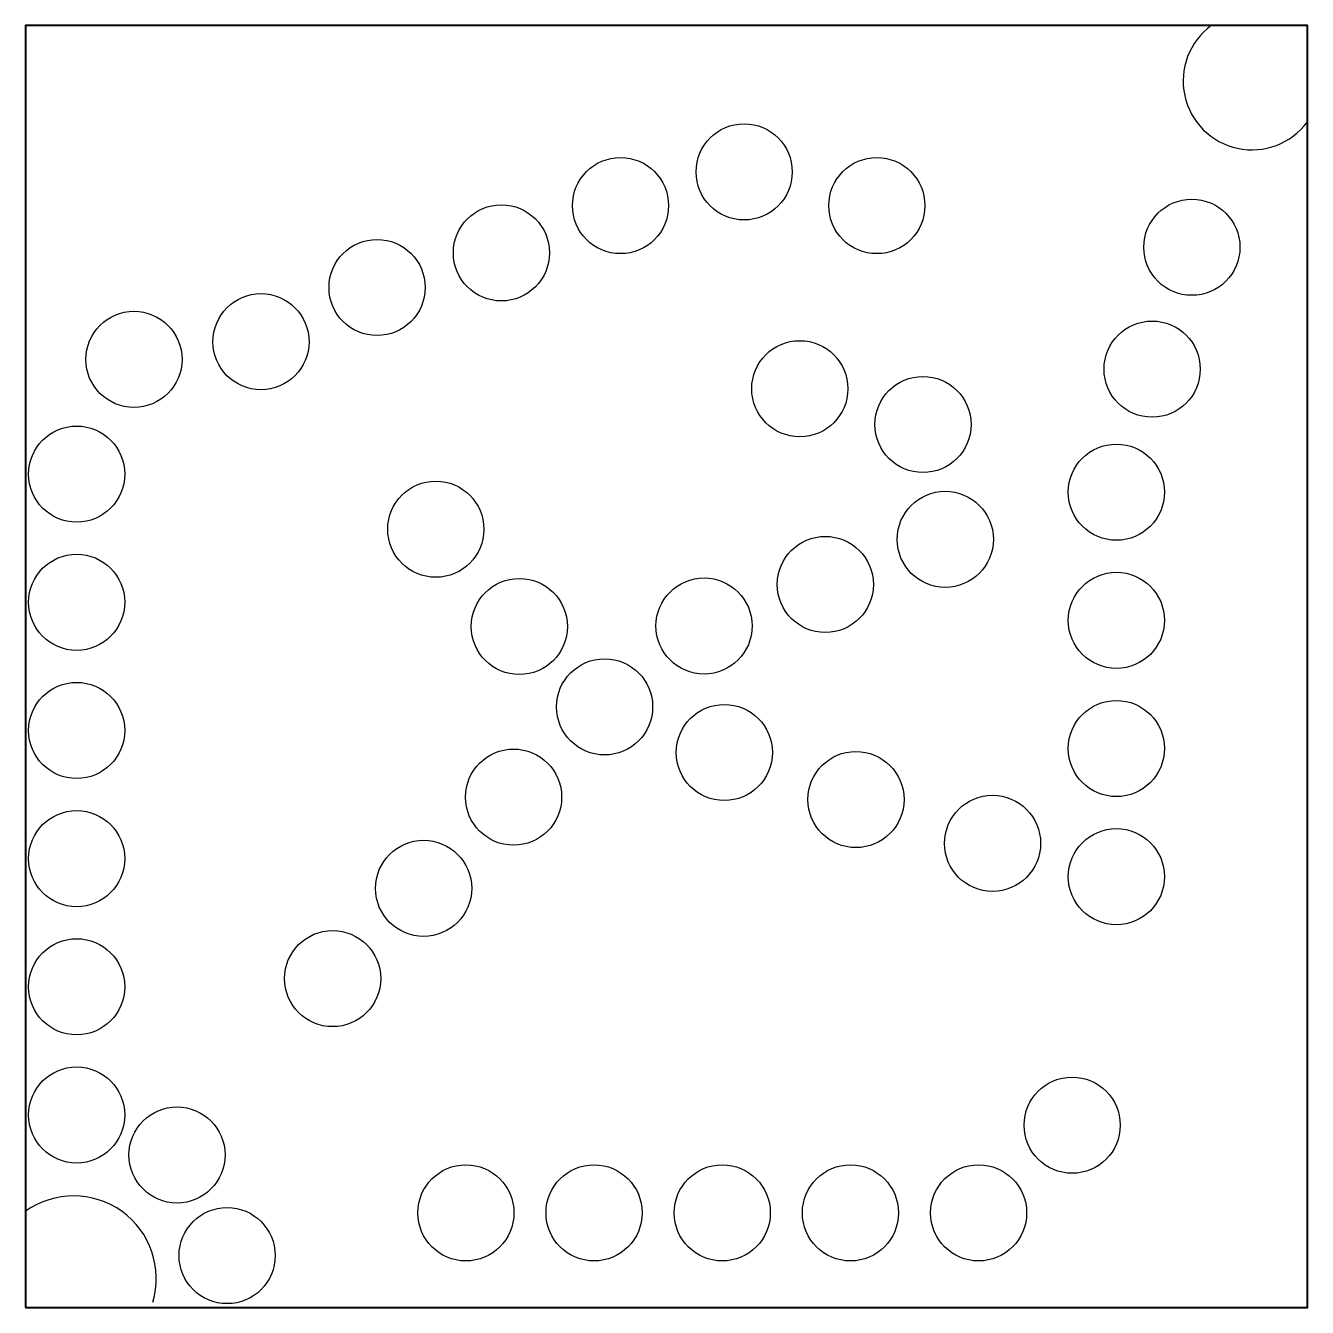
# Model space of a CAD drawing. Header units: inches. Extents: x 20 to 30, y 10 to 20.
import ezdxf

# ---------------------------------------------------------------- set-up
doc = ezdxf.new("R2010")
doc.units = ezdxf.units.IN
doc.header["$MEASUREMENT"] = 0

msp = doc.modelspace()

# ---------------------------------------------------------------- linework, layer by layer
at = {"color": 5, "lineweight": 40}
msp.add_lwpolyline([(20, 10), (30, 10), (30, 20), (20, 20)], close=True, dxfattribs=at)
at = {"color": 1}
for centre in [(25.606, 18.859), (24.641, 18.596), (26.641, 18.596), (23.712, 18.227), (29.099, 18.271), (22.742, 17.957), (21.836, 17.534), (20.845, 17.396), (28.789, 17.32), (26.04, 17.167), (27.001, 16.888), (20.398, 16.501), (28.51, 16.36), (23.2, 16.071), (27.175, 15.992), (26.239, 15.64), (20.398, 15.501), (28.51, 15.36), (23.852, 15.312), (25.293, 15.316), (24.517, 14.685), (20.398, 14.501), (25.451, 14.329), (28.51, 14.36), (23.807, 13.981), (26.478, 13.962), (27.544, 13.62), (20.398, 13.501), (28.51, 13.36), (23.105, 13.269), (22.395, 12.565), (20.398, 12.501), (20.398, 11.501), (28.165, 11.421), (21.181, 11.189), (23.435, 10.737), (24.435, 10.737), (25.435, 10.737), (26.435, 10.737), (27.435, 10.737), (21.572, 10.404)]:
    msp.add_circle(centre, 0.375, dxfattribs=at)
for centre, radius, start, end in [((29.568, 19.568), 0.537, 126.3007, 323.6993), ((20.375, 10.226), 0.644, 343.236, 125.588)]:
    msp.add_arc(centre, radius, start, end, dxfattribs=at)

doc.saveas('drawing.dxf')
